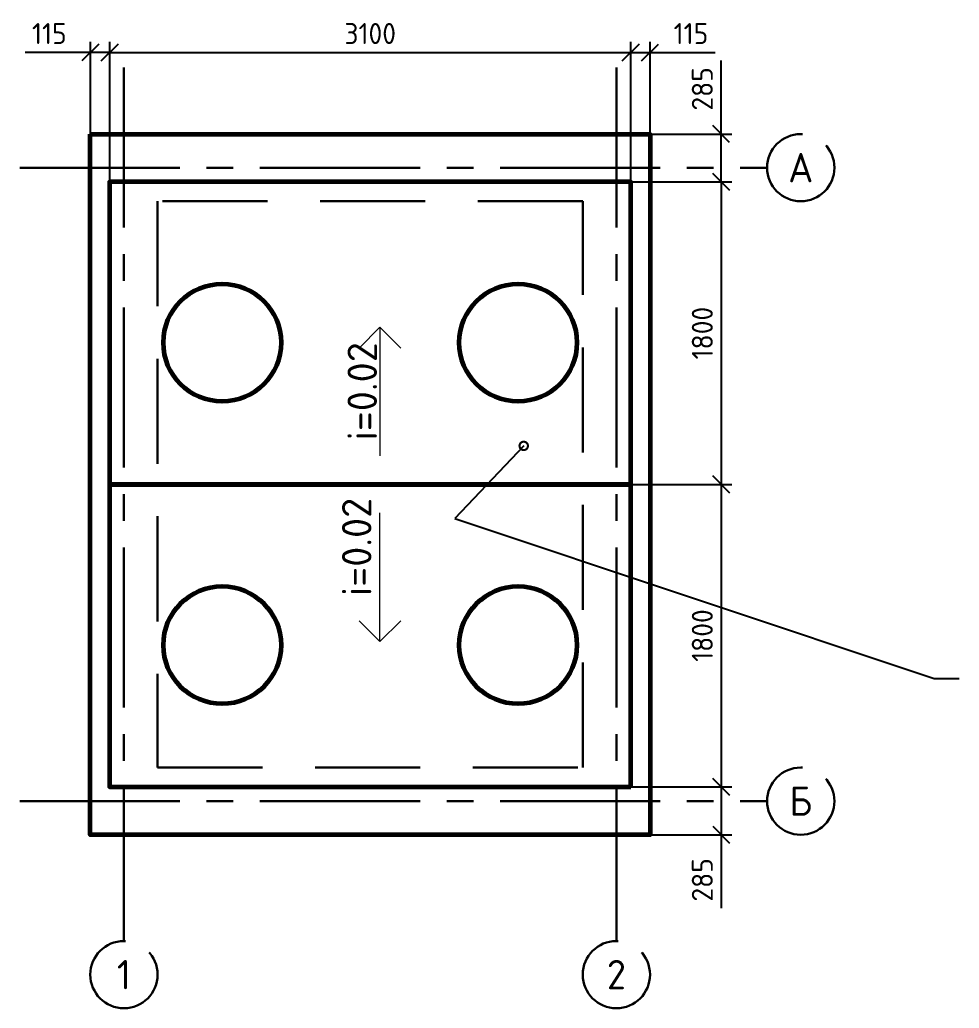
# Model space of a CAD drawing. Header units: millimetres. Extents: x 1601 to 14530, y 1157 to 12625.
# Drawn here: x 7435.7 to 7547.5, y 3677.9 to 3795.5 of the extents above; entities that cross this region are included whole.
import ezdxf
from ezdxf import colors
from ezdxf.entities.mleader import LeaderData, LeaderLine
from ezdxf.math import Vec2, Vec3

# ---------------------------------------------------------------- set-up
doc = ezdxf.new("R2010")
doc.units = ezdxf.units.MM
doc.linetypes.add('HIDDEN', pattern=[0.375, 0.25, -0.125])
doc.linetypes.add('осевая2', pattern=[28.575, 19.05, -3.175, 3.175, -3.175])
for name, color, linetype, lineweight in [('Осевая', 2, 'осевая2', 30), ('Основной', 1, 'Continuous', 60), ('Размер 3.5', 250, 'Continuous', 35), ('Размеры на чертеже', 250, 'Continuous', 25), ('Тонкие', 5, 'Continuous', 30)]:
    doc.layers.add(name, color=color, linetype=linetype, lineweight=lineweight)
doc.styles.add('-ISOCPEUR-', font='isocpeur.TTF')
doc.styles.add('GOST', font='GOST Common.ttf')
doc.styles.get("Standard").update_dxf_attribs({"font": 'GOST Common.ttf'})
doc.dimstyles.new('М 1 к 50', dxfattribs={"dimtxt": 2.5, "dimasz": 2, "dimexe": 1.25, "dimexo": 0, "dimgap": 1, "dimtad": 1, "dimdec": 0, "dimlfac": 50, "dimzin": 0, "dimdsep": 46, "dimtxsty": 'GOST', "dimblk": 'OBLIQUE', "dimcen": 0, "dimclrd": 256, "dimclre": 256, "dimclrt": 256, "dimazin": 2, "dimtfac": 1, "dimtdec": 0, "dimtmove": 0, "dimatfit": 3, "dimldrblk": 'NONE', "dimfxl": 1.25, "dimtolj": 1, "dimtzin": 0, "dimlwd": -1, "dimlwe": -1, "dimarcsym": 2})

# ---------------------------------------------------------------- blocks, each defined once
blk = doc.blocks.new('_DotSmall')
at = {"color": 0, "linetype": 'ByBlock', "const_width": 0.5}
blk.add_lwpolyline([(-0.0625, 0, 1), (0.0625, 0, 1)], format="xyb", close=True, dxfattribs=at)
blk = doc.blocks.new('_Oblique')
at = {"color": 0, "linetype": 'ByBlock', "lineweight": -2}
blk.add_line((-0.5, -0.5), (0.5, 0.5), dxfattribs=at)
blk = doc.blocks.new('*D71')
at = {"transparency": 16777216}
for p, q in [((7446.44, 3776.23), (7446.44, 3792.89)), ((7508.44, 3776.23), (7508.44, 3792.89)), ((7446.44, 3791.64), (7508.44, 3791.64))]:
    blk.add_line(p, q, dxfattribs=at)
at = {"layer": 'Defpoints', "color": 0, "transparency": 16777216}
for p in [(7508.44, 3791.64), (7446.44, 3776.23), (7508.44, 3776.23)]:
    blk.add_point(p, dxfattribs=at)
at = {"transparency": 16777216, "xscale": 2, "yscale": 2, "zscale": 2, "rotation": 180}
blk.add_blockref('_Oblique', (7446.44, 3791.64), dxfattribs=at)
at = {"transparency": 16777216, "xscale": 2, "yscale": 2, "zscale": 2}
blk.add_blockref('_Oblique', (7508.44, 3791.64), dxfattribs=at)
at = {"transparency": 16777216, "insert": (7477.44, 3793.89), "char_height": 2.5, "attachment_point": 5, "style": 'GOST'}
blk.add_mtext('\\A1;3100', dxfattribs=at)
blk = doc.blocks.new('_None')
blk = doc.blocks.new('*D72')
at = {"transparency": 16777216}
for p, q in [((7508.44, 3776.23), (7520.46, 3776.23)), ((7519.21, 3776.23), (7519.21, 3740.23)), ((7508.44, 3740.23), (7520.46, 3740.23))]:
    blk.add_line(p, q, dxfattribs=at)
at = {"layer": 'Defpoints', "color": 0, "transparency": 16777216}
for p in [(7508.44, 3776.23), (7508.44, 3740.23), (7519.21, 3740.23)]:
    blk.add_point(p, dxfattribs=at)
at = {"transparency": 16777216, "xscale": 2, "yscale": 2, "zscale": 2}
for p, rotation in [((7519.21, 3776.23), 90), ((7519.21, 3740.23), 270)]:
    blk.add_blockref('_Oblique', p, dxfattribs=dict(at, rotation=rotation))
at = {"transparency": 16777216, "insert": (7516.96, 3758.23), "char_height": 2.5, "attachment_point": 5, "rotation": 90, "style": 'GOST'}
blk.add_mtext('\\A1;1800', dxfattribs=at)
blk = doc.blocks.new('*D73')
at = {"transparency": 16777216}
for p, q in [((7519.21, 3781.93), (7519.21, 3790.68)), ((7508.44, 3781.93), (7520.46, 3781.93)), ((7519.21, 3776.23), (7519.21, 3781.93)), ((7508.44, 3776.23), (7520.46, 3776.23))]:
    blk.add_line(p, q, dxfattribs=at)
at = {"layer": 'Defpoints', "color": 0, "transparency": 16777216}
for p in [(7508.44, 3781.93), (7519.21, 3781.93), (7508.44, 3776.23)]:
    blk.add_point(p, dxfattribs=at)
at = {"transparency": 16777216, "xscale": 2, "yscale": 2, "zscale": 2}
for p, rotation in [((7519.21, 3781.93), 90), ((7519.21, 3776.23), 270)]:
    blk.add_blockref('_Oblique', p, dxfattribs=dict(at, rotation=rotation))
at = {"transparency": 16777216, "insert": (7516.96, 3787.3), "char_height": 2.5, "attachment_point": 5, "rotation": 90, "style": 'GOST'}
blk.add_mtext('\\A1;285', dxfattribs=at)
blk = doc.blocks.new('*D74')
at = {"transparency": 16777216}
for p, q in [((7444.14, 3776.23), (7444.14, 3792.89)), ((7446.44, 3776.23), (7446.44, 3792.89)), ((7444.14, 3791.64), (7436.39, 3791.64)), ((7446.44, 3791.64), (7444.14, 3791.64))]:
    blk.add_line(p, q, dxfattribs=at)
at = {"layer": 'Defpoints', "color": 0, "transparency": 16777216}
for p in [(7444.14, 3791.64), (7444.14, 3776.23), (7446.44, 3776.23)]:
    blk.add_point(p, dxfattribs=at)
at = {"transparency": 16777216, "xscale": 2, "yscale": 2, "zscale": 2, "rotation": 180}
blk.add_blockref('_Oblique', (7444.14, 3791.64), dxfattribs=at)
at = {"transparency": 16777216, "xscale": 2, "yscale": 2, "zscale": 2}
blk.add_blockref('_Oblique', (7446.44, 3791.64), dxfattribs=at)
at = {"transparency": 16777216, "insert": (7439.26, 3793.89), "char_height": 2.5, "attachment_point": 5, "style": 'GOST'}
blk.add_mtext('\\A1;115', dxfattribs=at)
blk = doc.blocks.new('*D75')
at = {"transparency": 16777216}
for p, q in [((7508.44, 3781.93), (7508.44, 3792.89)), ((7510.74, 3781.93), (7510.74, 3792.89)), ((7508.44, 3791.64), (7510.74, 3791.64)), ((7510.74, 3791.64), (7518.49, 3791.64))]:
    blk.add_line(p, q, dxfattribs=at)
at = {"layer": 'Defpoints', "color": 0, "transparency": 16777216}
for p in [(7510.74, 3791.64), (7508.44, 3781.93), (7510.74, 3781.93)]:
    blk.add_point(p, dxfattribs=at)
at = {"transparency": 16777216, "xscale": 2, "yscale": 2, "zscale": 2, "rotation": 180}
blk.add_blockref('_Oblique', (7508.44, 3791.64), dxfattribs=at)
at = {"transparency": 16777216, "xscale": 2, "yscale": 2, "zscale": 2}
blk.add_blockref('_Oblique', (7510.74, 3791.64), dxfattribs=at)
at = {"transparency": 16777216, "insert": (7515.61, 3793.89), "char_height": 2.5, "attachment_point": 5, "style": 'GOST'}
blk.add_mtext('\\A1;115', dxfattribs=at)
blk = doc.blocks.new('*D76')
at = {"transparency": 16777216}
for p, q in [((7508.44, 3740.23), (7520.46, 3740.23)), ((7519.21, 3740.23), (7519.21, 3704.23)), ((7508.44, 3704.23), (7520.46, 3704.23))]:
    blk.add_line(p, q, dxfattribs=at)
at = {"layer": 'Defpoints', "color": 0, "transparency": 16777216}
for p in [(7508.44, 3740.23), (7508.44, 3704.23), (7519.21, 3704.23)]:
    blk.add_point(p, dxfattribs=at)
at = {"transparency": 16777216, "xscale": 2, "yscale": 2, "zscale": 2}
for p, rotation in [((7519.21, 3740.23), 90), ((7519.21, 3704.23), 270)]:
    blk.add_blockref('_Oblique', p, dxfattribs=dict(at, rotation=rotation))
at = {"transparency": 16777216, "insert": (7516.96, 3722.23), "char_height": 2.5, "attachment_point": 5, "rotation": 90, "style": 'GOST'}
blk.add_mtext('\\A1;1800', dxfattribs=at)
blk = doc.blocks.new('*D77')
at = {"transparency": 16777216}
for p, q in [((7508.44, 3704.23), (7520.46, 3704.23)), ((7519.21, 3704.23), (7519.21, 3698.53)), ((7508.44, 3698.53), (7520.46, 3698.53)), ((7519.21, 3698.53), (7519.21, 3689.78))]:
    blk.add_line(p, q, dxfattribs=at)
at = {"layer": 'Defpoints', "color": 0, "transparency": 16777216}
for p in [(7508.44, 3704.23), (7508.44, 3698.53), (7519.21, 3698.53)]:
    blk.add_point(p, dxfattribs=at)
at = {"transparency": 16777216, "xscale": 2, "yscale": 2, "zscale": 2}
for p, rotation in [((7519.21, 3704.23), 90), ((7519.21, 3698.53), 270)]:
    blk.add_blockref('_Oblique', p, dxfattribs=dict(at, rotation=rotation))
at = {"transparency": 16777216, "insert": (7516.96, 3693.15), "char_height": 2.5, "attachment_point": 5, "rotation": 90, "style": 'GOST'}
blk.add_mtext('\\A1;285', dxfattribs=at)

msp = doc.modelspace()

# ---------------------------------------------------------------- linework, layer by layer
at = {"layer": 'Осевая'}
for p, q in [((7448.1355, 3789.8654), (7448.1351, 3685.863)), ((7506.7356, 3789.8654), (7506.736, 3685.863)), ((7435.7421, 3777.9258), (7524.6872, 3777.9255)), ((7435.7421, 3702.5268), (7524.6872, 3702.5271))]:
    msp.add_line(p, q, dxfattribs=at)
for centre in [(7528.6746, 3777.9258), (7528.6746, 3702.5268), (7448.1346, 3681.8755), (7506.7366, 3681.8755)]:
    msp.add_circle(centre, 4.0002, dxfattribs=at)
at = {"layer": 'Основной'}
for points in [[(7444.1356, 3781.9263), (7510.7356, 3781.9263), (7510.7356, 3698.5263), (7444.1356, 3698.5263)], [(7508.4356, 3740.2263), (7508.4356, 3776.2263), (7446.4356, 3776.2263), (7446.4356, 3740.2263)], [(7508.4356, 3704.2263), (7508.4356, 3740.2263), (7446.4356, 3740.2263), (7446.4356, 3704.2263)]]:
    msp.add_lwpolyline(points, close=True, dxfattribs=at)
for centre in [(7459.8287, 3757.0979), (7495.0424, 3757.0979), (7459.8287, 3721.0979), (7495.0424, 3721.0979)]:
    msp.add_circle(centre, 7, dxfattribs=at)
at = {"layer": 'Тонкие', "color": 7, "lineweight": 20}
for p, q in [((7478.604, 3758.9324), (7476.1292, 3756.4576)), ((7478.604, 3758.9324), (7478.604, 3743.6117)), ((7478.604, 3758.9324), (7481.0789, 3756.4576)), ((7478.604, 3721.5201), (7478.604, 3736.8408)), ((7478.604, 3721.5201), (7476.1292, 3723.995)), ((7478.604, 3721.5201), (7481.0789, 3723.995))]:
    msp.add_line(p, q, dxfattribs=at)
at = {"layer": 'Тонкие', "linetype": 'HIDDEN', "ltscale": 50}
msp.add_lwpolyline([(7452.1356, 3706.5263), (7502.7356, 3706.5263), (7502.7356, 3773.9263), (7452.1356, 3773.9263)], close=True, dxfattribs=at)

# ---------------------------------------------------------------- texts
at = {"layer": 'Основной', "char_height": 3.5, "attachment_point": 5}
for s, insert, rotation in [('А', (7528.6746, 3777.9258), 359.991659), ('Б', (7528.6746, 3702.5268), 0.008341)]:
    msp.add_mtext_dynamic_manual_height_columns(s, width=5.739849, gutter_width=12.5, heights=[0], dxfattribs=dict(at, insert=insert, rotation=rotation))
for s, insert in [('1', (7448.1346, 3681.8755)), ('2', (7506.7366, 3681.8755))]:
    msp.add_mtext_dynamic_manual_height_columns(s, width=5.739849, gutter_width=12.5, heights=[0], dxfattribs=dict(at, insert=insert))
at = {"layer": 'Размер 3.5', "char_height": 3.5, "attachment_point": 3, "rotation": 90, "style": '-ISOCPEUR-'}
for insert in [(7474.746, 3757.1524), (7474.0836, 3738.6326)]:
    msp.add_mtext_dynamic_manual_height_columns('{\\C0;i=0.02}', width=14.925819, gutter_width=12.5, heights=[7.7324], dxfattribs=dict(at, insert=insert))

# ---------------------------------------------------------------- dimensions: what is measured, and where the dimension line sits
for base, p1, p2, picture, middle in [((7444.1356, 3791.6394), (7446.4356, 3776.2263), (7444.1356, 3776.2263), '*D74', (7439.2606, 3793.8894)), ((7508.4356, 3791.6394), (7446.4356, 3776.2263), (7508.4356, 3776.2263), '*D71', (7477.4356, 3793.8894)), ((7510.7356, 3791.6394), (7508.4356, 3781.9263), (7510.7356, 3781.9263), '*D75', (7515.6106, 3793.8894))]:
    dim = msp.add_linear_dim(base=base, p1=p1, p2=p2, dimstyle='М 1 к 50')
    dim.commit()
    dim.dimension.update_dxf_attribs({"geometry": picture, "text_midpoint": middle})
for base, p1, p2, picture, middle in [((7519.2052, 3781.9263), (7508.4356, 3776.2263), (7508.4356, 3781.9263), '*D73', (7516.9552, 3787.3013)), ((7519.2052, 3740.2263), (7508.4356, 3776.2263), (7508.4356, 3740.2263), '*D72', (7516.9552, 3758.2263)), ((7519.2052, 3704.2263), (7508.4356, 3740.2263), (7508.4356, 3704.2263), '*D76', (7516.9552, 3722.2263)), ((7519.2052, 3698.5263), (7508.4356, 3704.2263), (7508.4356, 3698.5263), '*D77', (7516.9552, 3693.1513))]:
    dim = msp.add_linear_dim(base=base, p1=p1, p2=p2, angle=90, dimstyle='М 1 к 50')
    dim.commit()
    dim.dimension.update_dxf_attribs({"geometry": picture, "text_midpoint": middle})

# ---------------------------------------------------------------- leaders
at = {"layer": 'Размеры на чертеже'}
ml = msp.add_multileader_mtext('Standard', dxfattribs=at)
ml.set_content('', color=256, style='GOST')
ml.set_leader_properties()
ml.set_arrow_properties(name='DOTSMALL')
ml.build(insert=Vec2(0, 0))
ml.multileader.update_dxf_attribs({"text_left_attachment_type": 6, "text_right_attachment_type": 6, "dogleg_length": 1, "arrow_head_size": 2})
ctx = ml.context
ctx.base_point, ctx.char_height, ctx.arrow_head_size, ctx.plane_origin = Vec3(7545.5308, 3717.107), 3.5, 2, Vec3(7568.2731, 3721.6814)
ctx.left_attachment, ctx.right_attachment = 6, 6
notes = []
notes.append((ctx, [(1, (1, 1, 0), (7544.5308, 3717.107), (1, 0), 1, [(1, [(7495.7085, 3744.8094), (7487.5179, 3736.1625)], 0, [])])]))
ctx.mtext.insert, ctx.mtext.flow_direction = Vec3(7547.5308, 3721.307), 5
for ctx, leaders in notes:
    for number, flags, end, landing, length, lines in leaders:
        leader = LeaderData()
        leader.index, (leader.has_last_leader_line, leader.has_dogleg_vector, leader.attachment_direction) = number, flags
        leader.last_leader_point, leader.dogleg_vector, leader.dogleg_length = Vec3(end), Vec3(landing), length
        for number, points, colour, breaks in lines:
            line = LeaderLine()
            line.index, line.vertices, line.color, line.breaks = number, Vec3.list(points), colors.encode_raw_color(colour), breaks
            leader.lines.append(line)
        ctx.leaders.append(leader)

doc.saveas('drawing.dxf')
